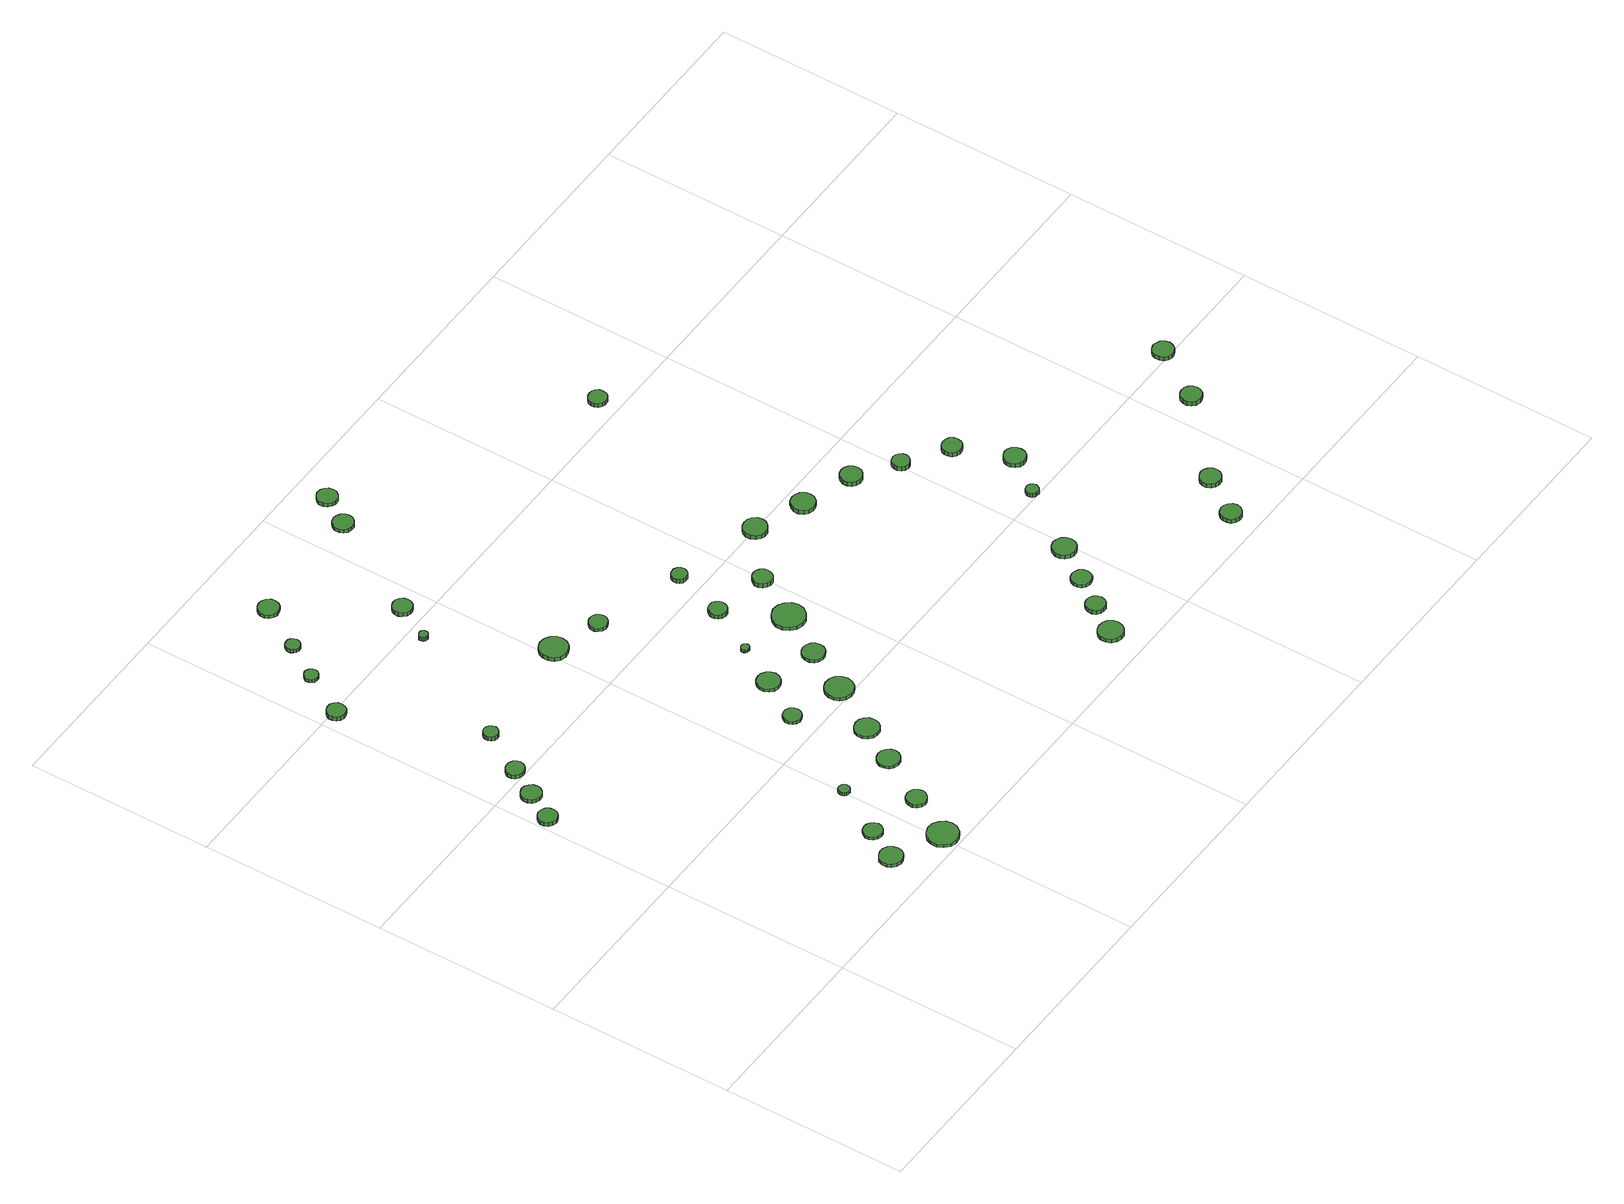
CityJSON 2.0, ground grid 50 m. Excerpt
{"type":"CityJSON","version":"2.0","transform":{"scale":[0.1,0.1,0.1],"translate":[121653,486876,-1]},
"CityObjects":{
"tree1":{"type":"SolitaryVegetationObject","attributes":{"function":"something"},"geometry":[{"type":"MultiSurface","lod":"1","boundaries":[[[0,1,2,3,4,5,6,7,8,9,10,11,12,13,14]],[[15,16,17,18,19,20,21,22,23,24,25,26,27,28,29]],[[0,29,28,1]],[[1,28,27,2]],[[2,27,26,3]],[[3,26,25,4]],[[4,25,24,5]],[[5,24,23,6]],[[6,23,22,7]],[[7,22,21,8]],[[8,21,20,9]],[[9,20,19,10]],[[10,19,18,11]],[[11,18,17,12]],[[12,17,16,13]],[[13,16,15,14]],[[14,15,29,0]]]}]},
"tree2":{"type":"SolitaryVegetationObject","attributes":{"function":"something"},"geometry":[{"type":"MultiSurface","lod":"1","boundaries":[[[30,31,32,33,34,35,36,37,38,39,40,41,42,43,44]],[[45,46,47,48,49,50,51,52,53,54,55,56,57,58,59]],[[30,59,58,31]],[[31,58,57,32]],[[32,57,56,33]],[[33,56,55,34]],[[34,55,54,35]],[[35,54,53,36]],[[36,53,52,37]],[[37,52,51,38]],[[38,51,50,39]],[[39,50,49,40]],[[40,49,48,41]],[[41,48,47,42]],[[42,47,46,43]],[[43,46,45,44]],[[44,45,59,30]]]}]},
"tree3":{"type":"SolitaryVegetationObject","attributes":{"function":"something"},"geometry":[{"type":"MultiSurface","lod":"1","boundaries":[[[60,61,62,63,64,65,66,67,68,69,70,71,72,73,74]],[[75,76,77,78,79,80,81,82,83,84,85,86,87,88,89]],[[60,89,88,61]],[[61,88,87,62]],[[62,87,86,63]],[[63,86,85,64]],[[64,85,84,65]],[[65,84,83,66]],[[66,83,82,67]],[[67,82,81,68]],[[68,81,80,69]],[[69,80,79,70]],[[70,79,78,71]],[[71,78,77,72]],[[72,77,76,73]],[[73,76,75,74]],[[74,75,89,60]]]}]},
"tree4":{"type":"SolitaryVegetationObject","attributes":{"function":"something"},"geometry":[{"type":"MultiSurface","lod":"1","boundaries":[[[90,91,92,93,94,95,96,97,98,99,100,101,102,103,104]],[[105,106,107,108,109,110,111,112,113,114,115,116,117,118,119]],[[90,119,118,91]],[[91,118,117,92]],[[92,117,116,93]],[[93,116,115,94]],[[94,115,114,95]],[[95,114,113,96]],[[96,113,112,97]],[[97,112,111,98]],[[98,111,110,99]],[[99,110,109,100]],[[100,109,108,101]],[[101,108,107,102]],[[102,107,106,103]],[[103,106,105,104]],[[104,105,119,90]]]}]},
"tree5":{"type":"SolitaryVegetationObject","attributes":{"function":"something"},"geometry":[{"type":"MultiSurface","lod":"1","boundaries":[[[120,121,122,123,124,125,126,127,128,129,130,131,132,133,134]],[[135,136,137,138,139,140,141,142,143,144,145,146,147,148,149]],[[120,149,148,121]],[[121,148,147,122]],[[122,147,146,123]],[[123,146,145,124]],[[124,145,144,125]],[[125,144,143,126]],[[126,143,142,127]],[[127,142,141,128]],[[128,141,140,129]],[[129,140,139,130]],[[130,139,138,131]],[[131,138,137,132]],[[132,137,136,133]],[[133,136,135,134]],[[134,135,149,120]]]}]},
"tree6":{"type":"SolitaryVegetationObject","attributes":{"function":"something"},"geometry":[{"type":"MultiSurface","lod":"1","boundaries":[[[150,151,152,153,154,155,156,157,158,159,160,161,162,163,164]],[[165,166,167,168,169,170,171,172,173,174,175,176,177,178,179]],[[150,179,178,151]],[[151,178,177,152]],[[152,177,176,153]],[[153,176,175,154]],[[154,175,174,155]],[[155,174,173,156]],[[156,173,172,157]],[[157,172,171,158]],[[158,171,170,159]],[[159,170,169,160]],[[160,169,168,161]],[[161,168,167,162]],[[162,167,166,163]],[[163,166,165,164]],[[164,165,179,150]]]}]},
"tree7":{"type":"SolitaryVegetationObject","attributes":{"function":"something"},"geometry":[{"type":"MultiSurface","lod":"1","boundaries":[[[180,181,182,183,184,185,186,187,188,189,190,191,192,193,194]],[[195,196,197,198,199,200,201,202,203,204,205,206,207,208,209]],[[180,209,208,181]],[[181,208,207,182]],[[182,207,206,183]],[[183,206,205,184]],[[184,205,204,185]],[[185,204,203,186]],[[186,203,202,187]],[[187,202,201,188]],[[188,201,200,189]],[[189,200,199,190]],[[190,199,198,191]],[[191,198,197,192]],[[192,197,196,193]],[[193,196,195,194]],[[194,195,209,180]]]}]},
"tree8":{"type":"SolitaryVegetationObject","attributes":{"function":"something"},"geometry":[{"type":"MultiSurface","lod":"1","boundaries":[[[210,211,212,213,214,215,216,217,218,219,220,221,222,223,224]],[[225,226,227,228,229,230,231,232,233,234,235,236,237,238,239]],[[210,239,238,211]],[[211,238,237,212]],[[212,237,236,213]],[[213,236,235,214]],[[214,235,234,215]],[[215,234,233,216]],[[216,233,232,217]],[[217,232,231,218]],[[218,231,230,219]],[[219,230,229,220]],[[220,229,228,221]],[[221,228,227,222]],[[222,227,226,223]],[[223,226,225,224]],[[224,225,239,210]]]}]},
"tree9":{"type":"SolitaryVegetationObject","attributes":{"function":"something"},"geometry":[{"type":"MultiSurface","lod":"1","boundaries":[[[240,241,242,243,244,245,246,247,248,249,250,251,252,253,254]],[[255,256,257,258,259,260,261,262,263,264,265,266,267,268,269]],[[240,269,268,241]],[[241,268,267,242]],[[242,267,266,243]],[[243,266,265,244]],[[244,265,264,245]],[[245,264,263,246]],[[246,263,262,247]],[[247,262,261,248]],[[248,261,260,249]],[[249,260,259,250]],[[250,259,258,251]],[[251,258,257,252]],[[252,257,256,253]],[[253,256,255,254]],[[254,255,269,240]]]}]},
"tree10":{"type":"SolitaryVegetationObject","attributes":{"function":"something"},"geometry":[{"type":"MultiSurface","lod":"1","boundaries":[[[270,271,272,273,274,275,276,277,278,279,280,281,282,283,284]],[[285,286,287,288,289,290,291,292,293,294,295,296,297,298,299]],[[270,299,298,271]],[[271,298,297,272]],[[272,297,296,273]],[[273,296,295,274]],[[274,295,294,275]],[[275,294,293,276]],[[276,293,292,277]],[[277,292,291,278]],[[278,291,290,279]],[[279,290,289,280]],[[280,289,288,281]],[[281,288,287,282]],[[282,287,286,283]],[[283,286,285,284]],[[284,285,299,270]]]}]},
"tree11":{"type":"SolitaryVegetationObject","attributes":{"function":"something"},"geometry":[{"type":"MultiSurface","lod":"1","boundaries":[[[300,301,302,303,304,305,306,307,308,309,310,311,312,313,314]],[[315,316,317,318,319,320,321,322,323,324,325,326,327,328,329]],[[300,329,328,301]],[[301,328,327,302]],[[302,327,326,303]],[[303,326,325,304]],[[304,325,324,305]],[[305,324,323,306]],[[306,323,322,307]],[[307,322,321,308]],[[308,321,320,309]],[[309,320,319,310]],[[310,319,318,311]],[[311,318,317,312]],[[312,317,316,313]],[[313,316,315,314]],[[314,315,329,300]]]}]},
"tree12":{"type":"SolitaryVegetationObject","attributes":{"function":"something"},"geometry":[{"type":"MultiSurface","lod":"1","boundaries":[[[330,331,332,333,334,335,336,337,338,339,340,341,342,343,344]],[[345,346,347,348,349,350,351,352,353,354,355,356,357,358,359]],[[330,359,358,331]],[[331,358,357,332]],[[332,357,356,333]],[[333,356,355,334]],[[334,355,354,335]],[[335,354,353,336]],[[336,353,352,337]],[[337,352,351,338]],[[338,351,350,339]],[[339,350,349,340]],[[340,349,348,341]],[[341,348,347,342]],[[342,347,346,343]],[[343,346,345,344]],[[344,345,359,330]]]}]},
"tree13":{"type":"SolitaryVegetationObject","attributes":{"function":"something"},"geometry":[{"type":"MultiSurface","lod":"1","boundaries":[[[360,361,362,363,364,365,366,367,368,369,370,371,372,373,374]],[[375,376,377,378,379,380,381,382,383,384,385,386,387,388,389]],[[360,389,388,361]],[[361,388,387,362]],[[362,387,386,363]],[[363,386,385,364]],[[364,385,384,365]],[[365,384,383,366]],[[366,383,382,367]],[[367,382,381,368]],[[368,381,380,369]],[[369,380,379,370]],[[370,379,378,371]],[[371,378,377,372]],[[372,377,376,373]],[[373,376,375,374]],[[374,375,389,360]]]}]},
"tree14":{"type":"SolitaryVegetationObject","attributes":{"function":"something"},"geometry":[{"type":"MultiSurface","lod":"1","boundaries":[[[390,391,392,393,394,395,396,397,398,399,400,401,402,403,404]],[[405,406,407,408,409,410,411,412,413,414,415,416,417,418,419]],[[390,419,418,391]],[[391,418,417,392]],[[392,417,416,393]],[[393,416,415,394]],[[394,415,414,395]],[[395,414,413,396]],[[396,413,412,397]],[[397,412,411,398]],[[398,411,410,399]],[[399,410,409,400]],[[400,409,408,401]],[[401,408,407,402]],[[402,407,406,403]],[[403,406,405,404]],[[404,405,419,390]]]}]},
"tree15":{"type":"SolitaryVegetationObject","attributes":{"function":"something"},"geometry":[{"type":"MultiSurface","lod":"1","boundaries":[[[420,421,422,423,424,425,426,427,428,429,430,431,432,433,434]],[[435,436,437,438,439,440,441,442,443,444,445,446,447,448,449]],[[420,449,448,421]],[[421,448,447,422]],[[422,447,446,423]],[[423,446,445,424]],[[424,445,444,425]],[[425,444,443,426]],[[426,443,442,427]],[[427,442,441,428]],[[428,441,440,429]],[[429,440,439,430]],[[430,439,438,431]],[[431,438,437,432]],[[432,437,436,433]],[[433,436,435,434]],[[434,435,449,420]]]}]},
"tree16":{"type":"SolitaryVegetationObject","attributes":{"function":"something"},"geometry":[{"type":"MultiSurface","lod":"1","boundaries":[[[450,451,452,453,454,455,456,457,458,459,460,461,462,463,464]],[[465,466,467,468,469,470,471,472,473,474,475,476,477,478,479]],[[450,479,478,451]],[[451,478,477,452]],[[452,477,476,453]],[[453,476,475,454]],[[454,475,474,455]],[[455,474,473,456]],[[456,473,472,457]],[[457,472,471,458]],[[458,471,470,459]],[[459,470,469,460]],[[460,469,468,461]],[[461,468,467,462]],[[462,467,466,463]],[[463,466,465,464]],[[464,465,479,450]]]}]},
"tree17":{"type":"SolitaryVegetationObject","attributes":{"function":"something"},"geometry":[{"type":"MultiSurface","lod":"1","boundaries":[[[480,481,482,483,484,485,486,487,488,489,490,491,492,493,494]],[[495,496,497,498,499,500,501,502,503,504,505,506,507,508,509]],[[480,509,508,481]],[[481,508,507,482]],[[482,507,506,483]],[[483,506,505,484]],[[484,505,504,485]],[[485,504,503,486]],[[486,503,502,487]],[[487,502,501,488]],[[488,501,500,489]],[[489,500,499,490]],[[490,499,498,491]],[[491,498,497,492]],[[492,497,496,493]],[[493,496,495,494]],[[494,495,509,480]]]}]},
"tree18":{"type":"SolitaryVegetationObject","attributes":{"function":"something"},"geometry":[{"type":"MultiSurface","lod":"1","boundaries":[[[510,511,512,513,514,515,516,517,518,519,520,521,522,523,524]],[[525,526,527,528,529,530,531,532,533,534,535,536,537,538,539]],[[510,539,538,511]],[[511,538,537,512]],[[512,537,536,513]],[[513,536,535,514]],[[514,535,534,515]],[[515,534,533,516]],[[516,533,532,517]],[[517,532,531,518]],[[518,531,530,519]],[[519,530,529,520]],[[520,529,528,521]],[[521,528,527,522]],[[522,527,526,523]],[[523,526,525,524]],[[524,525,539,510]]]}]},
"tree19":{"type":"SolitaryVegetationObject","attributes":{"function":"something"},"geometry":[{"type":"MultiSurface","lod":"1","boundaries":[[[540,541,542,543,544,545,546,547,548,549,550,551,552,553,554]],[[555,556,557,558,559,560,561,562,563,564,565,566,567,568,569]],[[540,569,568,541]],[[541,568,567,542]],[[542,567,566,543]],[[543,566,565,544]],[[544,565,564,545]],[[545,564,563,546]],[[546,563,562,547]],[[547,562,561,548]],[[548,561,560,549]],[[549,560,559,550]],[[550,559,558,551]],[[551,558,557,552]],[[552,557,556,553]],[[553,556,555,554]],[[554,555,569,540]]]}]},
"tree20":{"type":"SolitaryVegetationObject","attributes":{"function":"something"},"geometry":[{"type":"MultiSurface","lod":"1","boundaries":[[[570,571,572,573,574,575,576,577,578,579,580,581,582,583,584]],[[585,586,587,588,589,590,591,592,593,594,595,596,597,598,599]],[[570,599,598,571]],[[571,598,597,572]],[[572,597,596,573]],[[573,596,595,574]],[[574,595,594,575]],[[575,594,593,576]],[[576,593,592,577]],[[577,592,591,578]],[[578,591,590,579]],[[579,590,589,580]],[[580,589,588,581]],[[581,588,587,582]],[[582,587,586,583]],[[583,586,585,584]],[[584,585,599,570]]]}]},
"tree21":{"type":"SolitaryVegetationObject","attributes":{"function":"something"},"geometry":[{"type":"MultiSurface","lod":"1","boundaries":[[[600,601,602,603,604,605,606,607,608,609,610,611,612,613,614]],[[615,616,617,618,619,620,621,622,623,624,625,626,627,628,629]],[[600,629,628,601]],[[601,628,627,602]],[[602,627,626,603]],[[603,626,625,604]],[[604,625,624,605]],[[605,624,623,606]],[[606,623,622,607]],[[607,622,621,608]],[[608,621,620,609]],[[609,620,619,610]],[[610,619,618,611]],[[611,618,617,612]],[[612,617,616,613]],[[613,616,615,614]],[[614,615,629,600]]]}]},
"tree22":{"type":"SolitaryVegetationObject","attributes":{"function":"something"},"geometry":[{"type":"MultiSurface","lod":"1","boundaries":[[[630,631,632,633,634,635,636,637,638,639,640,641,642,643,644]],[[645,646,647,648,649,650,651,652,653,654,655,656,657,658,659]],[[630,659,658,631]],[[631,658,657,632]],[[632,657,656,633]],[[633,656,655,634]],[[634,655,654,635]],[[635,654,653,636]],[[636,653,652,637]],[[637,652,651,638]],[[638,651,650,639]],[[639,650,649,640]],[[640,649,648,641]],[[641,648,647,642]],[[642,647,646,643]],[[643,646,645,644]],[[644,645,659,630]]]}]},
"tree23":{"type":"SolitaryVegetationObject","attributes":{"function":"something"},"geometry":[{"type":"MultiSurface","lod":"1","boundaries":[[[660,661,662,663,664,665,666,667,668,669,670,671,672,673,674]],[[675,676,677,678,679,680,681,682,683,684,685,686,687,688,689]],[[660,689,688,661]],[[661,688,687,662]],[[662,687,686,663]],[[663,686,685,664]],[[664,685,684,665]],[[665,684,683,666]],[[666,683,682,667]],[[667,682,681,668]],[[668,681,680,669]],[[669,680,679,670]],[[670,679,678,671]],[[671,678,677,672]],[[672,677,676,673]],[[673,676,675,674]],[[674,675,689,660]]]}]},
"tree24":{"type":"SolitaryVegetationObject","attributes":{"function":"something"},"geometry":[{"type":"MultiSurface","lod":"1","boundaries":[[[690,691,692,693,694,695,696,697,698,699,700,701,702,703,704]],[[705,706,707,708,709,710,711,712,713,714,715,716,717,718,719]],[[690,719,718,691]],[[691,718,717,692]],[[692,717,716,693]],[[693,716,715,694]],[[694,715,714,695]],[[695,714,713,696]],[[696,713,712,697]],[[697,712,711,698]],[[698,711,710,699]],[[699,710,709,700]],[[700,709,708,701]],[[701,708,707,702]],[[702,707,706,703]],[[703,706,705,704]],[[704,705,719,690]]]}]},
"tree25":{"type":"SolitaryVegetationObject","attributes":{"function":"something"},"geometry":[{"type":"MultiSurface","lod":"1","boundaries":[[[720,721,722,723,724,725,726,727,728,729,730,731,732,733,734]],[[735,736,737,738,739,740,741,742,743,744,745,746,747,748,749]],[[720,749,748,721]],[[721,748,747,722]],[[722,747,746,723]],[[723,746,745,724]],[[724,745,744,725]],[[725,744,743,726]],[[726,743,742,727]],[[727,742,741,728]],[[728,741,740,729]],[[729,740,739,730]],[[730,739,738,731]],[[731,738,737,732]],[[732,737,736,733]],[[733,736,735,734]],[[734,735,749,720]]]}]},
"tree26":{"type":"SolitaryVegetationObject","attributes":{"function":"something"},"geometry":[{"type":"MultiSurface","lod":"1","boundaries":[[[750,751,752,753,754,755,756,757,758,759,760,761,762,763,764]],[[765,766,767,768,769,770,771,772,773,774,775,776,777,778,779]],[[750,779,778,751]],[[751,778,777,752]],[[752,777,776,753]],[[753,776,775,754]],[[754,775,774,755]],[[755,774,773,756]],[[756,773,772,757]],[[757,772,771,758]],[[758,771,770,759]],[[759,770,769,760]],[[760,769,768,761]],[[761,768,767,762]],[[762,767,766,763]],[[763,766,765,764]],[[764,765,779,750]]]}]},
"tree27":{"type":"SolitaryVegetationObject","attributes":{"function":"something"},"geometry":[{"type":"MultiSurface","lod":"1","boundaries":[[[780,781,782,783,784,785,786,787,788,789,790,791,792,793,794]],[[795,796,797,798,799,800,801,802,803,804,805,806,807,808,809]],[[780,809,808,781]],[[781,808,807,782]],[[782,807,806,783]],[[783,806,805,784]],[[784,805,804,785]],[[785,804,803,786]],[[786,803,802,787]],[[787,802,801,788]],[[788,801,800,789]],[[789,800,799,790]],[[790,799,798,791]],[[791,798,797,792]],[[792,797,796,793]],[[793,796,795,794]],[[794,795,809,780]]]}]},
"tree28":{"type":"SolitaryVegetationObject","attributes":{"function":"something"},"geometry":[{"type":"MultiSurface","lod":"1","boundaries":[[[810,811,812,813,814,815,816,817,818,819,820,821,822,823,824]],[[825,826,827,828,829,830,831,832,833,834,835,836,837,838,839]],[[810,839,838,811]],[[811,838,837,812]],[[812,837,836,813]],[[813,836,835,814]],[[814,835,834,815]],[[815,834,833,816]],[[816,833,832,817]],[[817,832,831,818]],[[818,831,830,819]],[[819,830,829,820]],[[820,829,828,821]],[[821,828,827,822]],[[822,827,826,823]],[[823,826,825,824]],[[824,825,839,810]]]}]},
"tree29":{"type":"SolitaryVegetationObject","attributes":{"function":"something"},"geometry":[{"type":"MultiSurface","lod":"1","boundaries":[[[840,841,842,843,844,845,846,847,848,849,850,851,852,853,854]],[[855,856,857,858,859,860,861,862,863,864,865,866,867,868,869]],[[840,869,868,841]],[[841,868,867,842]],[[842,867,866,843]],[[843,866,865,844]],[[844,865,864,845]],[[845,864,863,846]],[[846,863,862,847]],[[847,862,861,848]],[[848,861,860,849]],[[849,860,859,850]],[[850,859,858,851]],[[851,858,857,852]],[[852,857,856,853]],[[853,856,855,854]],[[854,855,869,840]]]}]},
"tree30":{"type":"SolitaryVegetationObject","attributes":{"function":"something"},"geometry":[{"type":"MultiSurface","lod":"1","boundaries":[[[870,871,872,873,874,875,876,877,878,879,880,881,882,883,884]],[[885,886,887,888,889,890,891,892,893,894,895,896,897,898,899]],[[870,899,898,871]],[[871,898,897,872]],[[872,897,896,873]],[[873,896,895,874]],[[874,895,894,875]],[[875,894,893,876]],[[876,893,892,877]],[[877,892,891,878]],[[878,891,890,879]],[[879,890,889,880]],[[880,889,888,881]],[[881,888,887,882]],[[882,887,886,883]],[[883,886,885,884]],[[884,885,899,870]]]}]},
"tree31":{"type":"SolitaryVegetationObject","attributes":{"function":"something"},"geometry":[{"type":"MultiSurface","lod":"1","boundaries":[[[900,901,902,903,904,905,906,907,908,909,910,911,912,913,914]],[[915,916,917,918,919,920,921,922,923,924,925,926,927,928,929]],[[900,929,928,901]],[[901,928,927,902]],[[902,927,926,903]],[[903,926,925,904]],[[904,925,924,905]],[[905,924,923,906]],[[906,923,922,907]],[[907,922,921,908]],[[908,921,920,909]],[[909,920,919,910]],[[910,919,918,911]],[[911,918,917,912]],[[912,917,916,913]],[[913,916,915,914]],[[914,915,929,900]]]}]},
"tree32":{"type":"SolitaryVegetationObject","attributes":{"function":"something"},"geometry":[{"type":"MultiSurface","lod":"1","boundaries":[[[930,931,932,933,934,935,936,937,938,939,940,941,942,943,944]],[[945,946,947,948,949,950,951,952,953,954,955,956,957,958,959]],[[930,959,958,931]],[[931,958,957,932]],[[932,957,956,933]],[[933,956,955,934]],[[934,955,954,935]],[[935,954,953,936]],[[936,953,952,937]],[[937,952,951,938]],[[938,951,950,939]],[[939,950,949,940]],[[940,949,948,941]],[[941,948,947,942]],[[942,947,946,943]],[[943,946,945,944]],[[944,945,959,930]]]}]},
"tree33":{"type":"SolitaryVegetationObject","attributes":{"function":"something"},"geometry":[{"type":"MultiSurface","lod":"1","boundaries":[[[960,961,962,963,964,965,966,967,968,969,970,971,972,973,974]],[[975,976,977,978,979,980,981,982,983,984,985,986,987,988,989]],[[960,989,988,961]],[[961,988,987,962]],[[962,987,986,963]],[[963,986,985,964]],[[964,985,984,965]],[[965,984,983,966]],[[966,983,982,967]],[[967,982,981,968]],[[968,981,980,969]],[[969,980,979,970]],[[970,979,978,971]],[[971,978,977,972]],[[972,977,976,973]],[[973,976,975,974]],[[974,975,989,960]]]}]},
"tree34":{"type":"SolitaryVegetationObject","attributes":{"function":"something"},"geometry":[{"type":"MultiSurface","lod":"1","boundaries":[[[990,991,992,993,994,995,996,997,998,999,1000,1001,1002,1003,1004]],[[1005,1006,1007,1008,1009,1010,1011,1012,1013,1014,1015,1016,1017,1018,1019]],[[990,1019,1018,991]],[[991,1018,1017,992]],[[992,1017,1016,993]],[[993,1016,1015,994]],[[994,1015,1014,995]],[[995,1014,1013,996]],[[996,1013,1012,997]],[[997,1012,1011,998]],[[998,1011,1010,999]],[[999,1010,1009,1000]],[[1000,1009,1008,1001]],[[1001,1008,1007,1002]],[[1002,1007,1006,1003]],[[1003,1006,1005,1004]],[[1004,1005,1019,990]]]}]},
"tree35":{"type":"SolitaryVegetationObject","attributes":{"function":"something"},"geometry":[{"type":"MultiSurface","lod":"1","boundaries":[[[1020,1021,1022,1023,1024,1025,1026,1027,1028,1029,1030,1031,1032,1033,1034]],[[1035,1036,1037,1038,1039,1040,1041,1042,1043,1044,1045,1046,1047,1048,1049]],[[1020,1049,1048,1021]],[[1021,1048,1047,1022]],[[1022,1047,1046,1023]],[[1023,1046,1045,1024]],[[1024,1045,1044,1025]],[[1025,1044,1043,1026]],[[1026,1043,1042,1027]],[[1027,1042,1041,1028]],[[1028,1041,1040,1029]],[[1029,1040,1039,1030]],[[1030,1039,1038,1031]],[[1031,1038,1037,1032]],[[1032,1037,1036,1033]],[[1033,1036,1035,1034]],[[1034,1035,1049,1020]]]}]},
"tree36":{"type":"SolitaryVegetationObject","attributes":{"function":"something"},"geometry":[{"type":"MultiSurface","lod":"1","boundaries":[[[1050,1051,1052,1053,1054,1055,1056,1057,1058,1059,1060,1061,1062,1063,1064]],[[1065,1066,1067,1068,1069,1070,1071,1072,1073,1074,1075,1076,1077,1078,1079]],[[1050,1079,1078,1051]],[[1051,1078,1077,1052]],[[1052,1077,1076,1053]],[[1053,1076,1075,1054]],[[1054,1075,1074,1055]],[[1055,1074,1073,1056]],[[1056,1073,1072,1057]],[[1057,1072,1071,1058]],[[1058,1071,1070,1059]],[[1059,1070,1069,1060]],[[1060,1069,1068,1061]],[[1061,1068,1067,1062]],[[1062,1067,1066,1063]],[[1063,1066,1065,1064]],[[1064,1065,1079,1050]]]}]},
"tree37":{"type":"SolitaryVegetationObject","attributes":{"function":"something"},"geometry":[{"type":"MultiSurface","lod":"1","boundaries":[[[1080,1081,1082,1083,1084,1085,1086,1087,1088,1089,1090,1091,1092,1093,1094]],[[1095,1096,1097,1098,1099,1100,1101,1102,1103,1104,1105,1106,1107,1108,1109]],[[1080,1109,1108,1081]],[[1081,1108,1107,1082]],[[1082,1107,1106,1083]],[[1083,1106,1105,1084]],[[1084,1105,1104,1085]],[[1085,1104,1103,1086]],[[1086,1103,1102,1087]],[[1087,1102,1101,1088]],[[1088,1101,1100,1089]],[[1089,1100,1099,1090]],[[1090,1099,1098,1091]],[[1091,1098,1097,1092]],[[1092,1097,1096,1093]],[[1093,1096,1095,1094]],[[1094,1095,1109,1080]]]}]},
"tree38":{"type":"SolitaryVegetationObject","attributes":{"function":"something"},"geometry":[{"type":"MultiSurface","lod":"1","boundaries":[[[1110,1111,1112,1113,1114,1115,1116,1117,1118,1119,1120,1121,1122,1123,1124]],[[1125,1126,1127,1128,1129,1130,1131,1132,1133,1134,1135,1136,1137,1138,1139]],[[1110,1139,1138,1111]],[[1111,1138,1137,1112]],[[1112,1137,1136,1113]],[[1113,1136,1135,1114]],[[1114,1135,1134,1115]],[[1115,1134,1133,1116]],[[1116,1133,1132,1117]],[[1117,1132,1131,1118]],[[1118,1131,1130,1119]],[[1119,1130,1129,1120]],[[1120,1129,1128,1121]],[[1121,1128,1127,1122]],[[1122,1127,1126,1123]],[[1123,1126,1125,1124]],[[1124,1125,1139,1110]]]}]},
"tree39":{"type":"SolitaryVegetationObject","attributes":{"function":"something"},"geometry":[{"type":"MultiSurface","lod":"1","boundaries":[[[1140,1141,1142,1143,1144,1145,1146,1147,1148,1149,1150,1151,1152,1153,1154]],[[1155,1156,1157,1158,1159,1160,1161,1162,1163,1164,1165,1166,1167,1168,1169]],[[1140,1169,1168,1141]],[[1141,1168,1167,1142]],[[1142,1167,1166,1143]],[[1143,1166,1165,1144]],[[1144,1165,1164,1145]],[[1145,1164,1163,1146]],[[1146,1163,1162,1147]],[[1147,1162,1161,1148]],[[1148,1161,1160,1149]],[[1149,1160,1159,1150]],[[1150,1159,1158,1151]],[[1151,1158,1157,1152]],[[1152,1157,1156,1153]],[[1153,1156,1155,1154]],[[1154,1155,1169,1140]]]}]},
"tree40":{"type":"SolitaryVegetationObject","attributes":{"function":"something"},"geometry":[{"type":"MultiSurface","lod":"1","boundaries":[[[1170,1171,1172,1173,1174,1175,1176,1177,1178,1179,1180,1181,1182,1183,1184]],[[1185,1186,1187,1188,1189,1190,1191,1192,1193,1194,1195,1196,1197,1198,1199]],[[1170,1199,1198,1171]],[[1171,1198,1197,1172]],[[1172,1197,1196,1173]],[[1173,1196,1195,1174]],[[1174,1195,1194,1175]],[[1175,1194,1193,1176]],[[1176,1193,1192,1177]],[[1177,1192,1191,1178]],[[1178,1191,1190,1179]],[[1179,1190,1189,1180]],[[1180,1189,1188,1181]],[[1181,1188,1187,1182]],[[1182,1187,1186,1183]],[[1183,1186,1185,1184]],[[1184,1185,1199,1170]]]}]},
"tree41":{"type":"SolitaryVegetationObject","attributes":{"function":"something"},"geometry":[{"type":"MultiSurface","lod":"1","boundaries":[[[1200,1201,1202,1203,1204,1205,1206,1207,1208,1209,1210,1211,1212,1213,1214]],[[1215,1216,1217,1218,1219,1220,1221,1222,1223,1224,1225,1226,1227,1228,1229]],[[1200,1229,1228,1201]],[[1201,1228,1227,1202]],[[1202,1227,1226,1203]],[[1203,1226,1225,1204]],[[1204,1225,1224,1205]],[[1205,1224,1223,1206]],[[1206,1223,1222,1207]],[[1207,1222,1221,1208]],[[1208,1221,1220,1209]],[[1209,1220,1219,1210]],[[1210,1219,1218,1211]],[[1211,1218,1217,1212]],[[1212,1217,1216,1213]],[[1213,1216,1215,1214]],[[1214,1215,1229,1200]]]}]},
"tree42":{"type":"SolitaryVegetationObject","attributes":{"function":"something"},"geometry":[{"type":"MultiSurface","lod":"1","boundaries":[[[1230,1231,1232,1233,1234,1235,1236,1237,1238,1239,1240,1241,1242,1243,1244]],[[1245,1246,1247,1248,1249,1250,1251,1252,1253,1254,1255,1256,1257,1258,1259]],[[1230,1259,1258,1231]],[[1231,1258,1257,1232]],[[1232,1257,1256,1233]],[[1233,1256,1255,1234]],[[1234,1255,1254,1235]],[[1235,1254,1253,1236]],[[1236,1253,1252,1237]],[[1237,1252,1251,1238]],[[1238,1251,1250,1239]],[[1239,1250,1249,1240]],[[1240,1249,1248,1241]],[[1241,1248,1247,1242]],[[1242,1247,1246,1243]],[[1243,1246,1245,1244]],[[1244,1245,1259,1230]]]}]},
"tree43":{"type":"SolitaryVegetationObject","attributes":{"function":"something"},"geometry":[{"type":"MultiSurface","lod":"1","boundaries":[[[1260,1261,1262,1263,1264,1265,1266,1267,1268,1269,1270,1271,1272,1273,1274]],[[1275,1276,1277,1278,1279,1280,1281,1282,1283,1284,1285,1286,1287,1288,1289]],[[1260,1289,1288,1261]],[[1261,1288,1287,1262]],[[1262,1287,1286,1263]],[[1263,1286,1285,1264]],[[1264,1285,1284,1265]],[[1265,1284,1283,1266]],[[1266,1283,1282,1267]],[[1267,1282,1281,1268]],[[1268,1281,1280,1269]],[[1269,1280,1279,1270]],[[1270,1279,1278,1271]],[[1271,1278,1277,1272]],[[1272,1277,1276,1273]],[[1273,1276,1275,1274]],[[1274,1275,1289,1260]]]}]},
"tree44":{"type":"SolitaryVegetationObject","attributes":{"function":"something"},"geometry":[{"type":"MultiSurface","lod":"1","boundaries":[[[1290,1291,1292,1293,1294,1295,1296,1297,1298,1299,1300,1301,1302,1303,1304]],[[1305,1306,1307,1308,1309,1310,1311,1312,1313,1314,1315,1316,1317,1318,1319]],[[1290,1319,1318,1291]],[[1291,1318,1317,1292]],[[1292,1317,1316,1293]],[[1293,1316,1315,1294]],[[1294,1315,1314,1295]],[[1295,1314,1313,1296]],[[1296,1313,1312,1297]],[[1297,1312,1311,1298]],[[1298,1311,1310,1299]],[[1299,1310,1309,1300]],[[1300,1309,1308,1301]],[[1301,1308,1307,1302]],[[1302,1307,1306,1303]],[[1303,1306,1305,1304]],[[1304,1305,1319,1290]]]}]},
"tree45":{"type":"SolitaryVegetationObject","attributes":{"function":"something"},"geometry":[{"type":"MultiSurface","lod":"1","boundaries":[[[1320,1321,1322,1323,1324,1325,1326,1327,1328,1329,1330,1331,1332,1333,1334]],[[1335,1336,1337,1338,1339,1340,1341,1342,1343,1344,1345,1346,1347,1348,1349]],[[1320,1349,1348,1321]],[[1321,1348,1347,1322]],[[1322,1347,1346,1323]],[[1323,1346,1345,1324]],[[1324,1345,1344,1325]],[[1325,1344,1343,1326]],[[1326,1343,1342,1327]],[[1327,1342,1341,1328]],[[1328,1341,1340,1329]],[[1329,1340,1339,1330]],[[1330,1339,1338,1331]],[[1331,1338,1337,1332]],[[1332,1337,1336,1333]],[[1333,1336,1335,1334]],[[1334,1335,1349,1320]]]}]},
"tree46":{"type":"SolitaryVegetationObject","attributes":{"function":"something"},"geometry":[{"type":"MultiSurface","lod":"1","boundaries":[[[1350,1351,1352,1353,1354,1355,1356,1357,1358,1359,1360,1361,1362,1363,1364]],[[1365,1366,1367,1368,1369,1370,1371,1372,1373,1374,1375,1376,1377,1378,1379]],[[1350,1379,1378,1351]],[[1351,1378,1377,1352]],[[1352,1377,1376,1353]],[[1353,1376,1375,1354]],[[1354,1375,1374,1355]],[[1355,1374,1373,1356]],[[1356,1373,1372,1357]],[[1357,1372,1371,1358]],[[1358,1371,1370,1359]],[[1359,1370,1369,1360]],[[1360,1369,1368,1361]],[[1361,1368,1367,1362]],[[1362,1367,1366,1363]],[[1363,1366,1365,1364]],[[1364,1365,1379,1350]]]}]}
},
"vertices":[
[59,870,17],[57,880,17],[51,889,17],[41,894,17],[31,896,17],[21,892,17],[13,885,17],[8,875,17],[8,865,17],[13,855,17],[21,848,17],[31,844,17],[41,846,17],[51,851,17],[57,860,17],[57,860,6],[51,851,6],[41,846,6],[31,844,6],[21,848,6],[13,855,6],[8,865,6],[8,875,6],[13,885,6],[21,892,6],[31,896,6],[41,894,6],[51,889,6],[57,880,6],[59,870,6],
[104,946,17],[102,957,17],[95,966,17],[86,972,17],[75,973,17],[64,969,17],[56,962,17],[52,952,17],[52,941,17],[56,931,17],[64,924,17],[75,920,17],[86,921,17],[95,927,17],[102,936,17],[102,936,6],[95,927,6],[86,921,6],[75,920,6],[64,924,6],[56,931,6],[52,941,6],[52,952,6],[56,962,6],[64,969,6],[75,973,6],[86,972,6],[95,966,6],[102,957,6],[104,946,6],
[408,109,16],[405,121,16],[398,132,16],[386,138,16],[374,139,16],[362,135,16],[352,127,16],[347,115,16],[347,102,16],[352,91,16],[362,82,16],[374,78,16],[386,80,16],[398,86,16],[405,96,16],[405,96,6],[398,86,6],[386,80,6],[374,78,6],[362,82,6],[352,91,6],[347,102,6],[347,115,6],[352,127,6],[362,135,6],[374,139,6],[386,138,6],[398,132,6],[405,121,6],[408,109,6],
[149,1024,18],[147,1034,18],[141,1042,18],[132,1047,18],[122,1048,18],[112,1045,18],[104,1038,18],[100,1029,18],[100,1019,18],[104,1010,18],[112,1003,18],[122,1000,18],[132,1001,18],[141,1006,18],[147,1014,18],[147,1014,6],[141,1006,6],[132,1001,6],[122,1000,6],[112,1003,6],[104,1010,6],[100,1019,6],[100,1029,6],[104,1038,6],[112,1045,6],[122,1048,6],[132,1047,6],[141,1042,6],[147,1034,6],[149,1024,6],
[451,193,16],[448,203,16],[442,212,16],[433,217,16],[423,218,16],[413,215,16],[405,208,16],[400,198,16],[400,188,16],[405,178,16],[413,171,16],[423,168,16],[433,169,16],[442,174,16],[448,183,16],[448,183,7],[442,174,7],[433,169,7],[423,168,7],[413,171,7],[405,178,7],[400,188,7],[400,198,7],[405,208,7],[413,215,7],[423,218,7],[433,217,7],[442,212,7],[448,203,7],[451,193,7],
[76,1491,19],[74,1501,19],[68,1509,19],[59,1514,19],[49,1515,19],[39,1512,19],[31,1505,19],[27,1496,19],[27,1486,19],[31,1476,19],[39,1469,19],[49,1466,19],[59,1467,19],[68,1472,19],[74,1481,19],[74,1481,6],[68,1472,6],[59,1467,6],[49,1466,6],[39,1469,6],[31,1476,6],[27,1486,6],[27,1496,6],[31,1505,6],[39,1512,6],[49,1515,6],[59,1514,6],[68,1509,6],[74,1501,6],[76,1491,6],
[551,48,15],[548,65,15],[537,78,15],[523,87,15],[506,89,15],[490,83,15],[477,72,15],[470,56,15],[470,39,15],[477,24,15],[490,12,15],[506,7,15],[523,9,15],[537,17,15],[548,31,15],[548,31,6],[537,17,6],[523,9,6],[506,7,6],[490,12,6],[477,24,6],[470,39,6],[470,56,6],[477,72,6],[490,83,6],[506,89,6],[523,87,6],[537,78,6],[548,65,6],[551,48,6],
[211,1138,24],[209,1146,24],[204,1153,24],[197,1157,24],[189,1158,24],[181,1155,24],[175,1150,24],[172,1142,24],[172,1134,24],[175,1127,24],[181,1121,24],[189,1119,24],[197,1120,24],[204,1124,24],[209,1130,24],[209,1130,11],[204,1124,11],[197,1120,11],[189,1119,11],[181,1121,11],[175,1127,11],[172,1134,11],[172,1142,11],[175,1150,11],[181,1155,11],[189,1158,11],[197,1157,11],[204,1153,11],[209,1146,11],[211,1138,11],
[518,328,17],[517,334,17],[513,339,17],[508,342,17],[502,343,17],[496,341,17],[491,337,17],[489,331,17],[489,325,17],[491,320,17],[496,315,17],[502,314,17],[508,314,17],[513,317,17],[517,322,17],[517,322,7],[513,317,7],[508,314,7],[502,314,7],[496,315,7],[491,320,7],[489,325,7],[489,331,7],[491,337,7],[496,341,7],[502,343,7],[508,342,7],[513,339,7],[517,334,7],[518,328,7],
[140,1609,16],[138,1617,16],[134,1623,16],[127,1627,16],[120,1628,16],[112,1625,16],[107,1620,16],[103,1613,16],[103,1605,16],[107,1598,16],[112,1593,16],[120,1591,16],[127,1592,16],[134,1596,16],[138,1602,16],[138,1602,6],[134,1596,6],[127,1592,6],[120,1591,6],[112,1593,6],[107,1598,6],[103,1605,6],[103,1613,6],[107,1620,6],[112,1625,6],[120,1628,6],[127,1627,6],[134,1623,6],[138,1617,6],[140,1609,6],
[603,168,16],[601,178,16],[594,188,16],[585,193,16],[573,194,16],[563,191,16],[554,183,16],[550,173,16],[550,162,16],[554,152,16],[563,144,16],[573,141,16],[585,142,16],[594,148,16],[601,157,16],[601,157,6],[594,148,6],[585,142,6],[573,141,6],[563,144,6],[554,152,6],[550,162,6],[550,173,6],[554,183,6],[563,191,6],[573,194,6],[585,193,6],[594,188,6],[601,178,6],[603,168,6],
[201,1702,17],[199,1710,17],[195,1717,17],[188,1721,17],[180,1721,17],[172,1719,17],[167,1714,17],[163,1706,17],[163,1698,17],[167,1691,17],[172,1686,17],[180,1683,17],[188,1684,17],[195,1688,17],[199,1695,17],[199,1695,6],[195,1688,6],[188,1684,6],[180,1683,6],[172,1686,6],[167,1691,6],[163,1698,6],[163,1706,6],[167,1714,6],[172,1719,6],[180,1721,6],[188,1721,6],[195,1717,6],[199,1710,6],[201,1702,6],
[682,298,15],[679,310,15],[672,320,15],[661,326,15],[649,328,15],[637,324,15],[628,316,15],[623,304,15],[623,292,15],[628,281,15],[637,273,15],[649,269,15],[661,270,15],[672,276,15],[679,286,15],[679,286,7],[672,276,7],[661,270,7],[649,269,7],[637,273,7],[628,281,7],[623,292,7],[623,304,7],[628,316,7],[637,324,7],[649,328,7],[661,326,7],[672,320,7],[679,310,7],[682,298,7],
[282,1821,17],[280,1832,17],[273,1841,17],[263,1847,17],[251,1848,17],[241,1845,17],[232,1837,17],[227,1827,17],[227,1815,17],[232,1805,17],[241,1797,17],[251,1793,17],[263,1795,17],[273,1800,17],[280,1810,17],[280,1810,6],[273,1800,6],[263,1795,6],[251,1793,6],[241,1797,6],[232,1805,6],[227,1815,6],[227,1827,6],[232,1837,6],[241,1845,6],[251,1848,6],[263,1847,6],[273,1841,6],[280,1832,6],[282,1821,6],
[669,571,16],[667,581,16],[661,589,16],[652,594,16],[643,595,16],[633,592,16],[626,585,16],[622,576,16],[622,566,16],[626,557,16],[633,550,16],[643,547,16],[652,548,16],[661,553,16],[667,561,16],[667,561,7],[661,553,7],[652,548,7],[643,547,7],[633,550,7],[626,557,7],[622,566,7],[622,576,7],[626,585,7],[633,592,7],[643,595,7],[652,594,7],[661,589,7],[667,581,7],[669,571,7],
[392,1457,22],[391,1462,22],[388,1466,22],[384,1469,22],[379,1469,22],[374,1468,22],[370,1464,22],[368,1460,22],[368,1455,22],[370,1450,22],[374,1447,22],[379,1446,22],[384,1446,22],[388,1449,22],[391,1453,22],[391,1453,9],[388,1449,9],[384,1446,9],[379,1446,9],[374,1447,9],[370,1450,9],[368,1455,9],[368,1460,9],[370,1464,9],[374,1468,9],[379,1469,9],[384,1469,9],[388,1466,9],[391,1462,9],[392,1457,9],
[742,399,15],[740,412,15],[732,423,15],[720,430,15],[707,431,15],[694,427,15],[684,418,15],[678,406,15],[678,392,15],[684,380,15],[694,371,15],[707,367,15],[720,368,15],[732,375,15],[740,386,15],[740,386,7],[732,375,7],[720,368,7],[707,367,7],[694,371,7],[684,380,7],[678,392,7],[678,406,7],[684,418,7],[694,427,7],[707,431,7],[720,430,7],[732,423,7],[740,412,7],[742,399,7],
[556,1175,18],[553,1190,18],[544,1202,18],[530,1210,18],[515,1212,18],[500,1207,18],[489,1197,18],[483,1183,18],[483,1167,18],[489,1153,18],[500,1143,18],[515,1138,18],[530,1140,18],[544,1147,18],[553,1160,18],[553,1160,6],[544,1147,6],[530,1140,6],[515,1138,6],[500,1143,6],[489,1153,6],[483,1167,6],[483,1183,6],[489,1197,6],[500,1207,6],[515,1212,6],[530,1210,6],[544,1202,6],[553,1190,6],[556,1175,6],
[462,1556,17],[460,1567,17],[454,1575,17],[444,1581,17],[434,1582,17],[424,1578,17],[416,1571,17],[411,1561,17],[411,1551,17],[416,1541,17],[424,1534,17],[434,1530,17],[444,1531,17],[454,1537,17],[460,1546,17],[460,1546,5],[454,1537,5],[444,1531,5],[434,1530,5],[424,1534,5],[416,1541,5],[411,1551,5],[411,1561,5],[416,1571,5],[424,1578,5],[434,1582,5],[444,1581,5],[454,1575,5],[460,1567,5],[462,1556,5],
[741,683,16],[738,695,16],[731,705,16],[720,712,16],[707,713,16],[695,709,16],[686,701,16],[681,689,16],[681,677,16],[686,665,16],[695,657,16],[707,653,16],[720,654,16],[731,660,16],[738,671,16],[738,671,7],[731,660,7],[720,654,7],[707,653,7],[695,657,7],[686,665,7],[681,677,7],[681,689,7],[686,701,7],[695,709,7],[707,713,7],[720,712,7],[731,705,7],[738,695,7],[741,683,7],
[822,529,17],[819,544,17],[810,557,17],[797,564,17],[781,566,17],[766,561,17],[755,551,17],[749,537,17],[749,521,17],[755,507,17],[766,497,17],[781,492,17],[797,493,17],[810,501,17],[819,514,17],[819,514,7],[810,501,7],[797,493,7],[781,492,7],[766,497,7],[755,507,7],[749,521,7],[749,537,7],[755,551,7],[766,561,7],[781,566,7],[797,564,7],[810,557,7],[819,544,7],[822,529,7],
[677,1135,16],[675,1145,16],[669,1153,16],[660,1158,16],[650,1159,16],[640,1156,16],[632,1149,16],[628,1140,16],[628,1130,16],[632,1121,16],[640,1114,16],[650,1111,16],[660,1112,16],[669,1117,16],[675,1125,16],[675,1125,6],[669,1117,6],[660,1112,6],[650,1111,6],[640,1114,6],[632,1121,6],[628,1130,6],[628,1140,6],[632,1149,6],[640,1156,6],[650,1159,6],[660,1158,6],[669,1153,6],[675,1145,6],[677,1135,6],
[787,794,15],[786,798,15],[783,802,15],[779,804,15],[775,805,15],[770,803,15],[767,800,15],[765,796,15],[765,791,15],[767,787,15],[770,784,15],[775,783,15],[779,783,15],[783,785,15],[786,789,15],[786,789,6],[783,785,6],[779,783,6],[775,783,6],[770,784,6],[767,787,6],[765,791,6],[765,796,6],[767,800,6],[770,803,6],[775,805,6],[779,804,6],[783,802,6],[786,798,6],[787,794,6],
[883,649,15],[881,661,15],[874,670,15],[863,676,15],[851,678,15],[839,674,15],[830,666,15],[825,655,15],[825,642,15],[830,631,15],[839,623,15],[851,619,15],[863,621,15],[874,627,15],[881,637,15],[881,637,6],[874,627,6],[863,621,6],[851,619,6],[839,623,6],[830,631,6],[825,642,6],[825,655,6],[830,666,6],[839,674,6],[851,678,6],[863,676,6],[874,670,6],[881,661,6],[883,649,6],
[870,919,19],[868,929,19],[862,937,19],[854,942,19],[844,943,19],[834,940,19],[827,933,19],[823,924,19],[823,914,19],[827,905,19],[834,898,19],[844,895,19],[854,896,19],[862,901,19],[868,909,19],[868,909,6],[862,901,6],[854,896,6],[844,895,6],[834,898,6],[827,905,6],[823,914,6],[823,924,6],[827,933,6],[834,940,6],[844,943,6],[854,942,6],[862,937,6],[868,929,6],[870,919,6],
[624,1833,16],[622,1844,16],[615,1853,16],[605,1859,16],[594,1860,16],[583,1857,16],[575,1849,16],[570,1839,16],[570,1827,16],[575,1817,16],[583,1809,16],[594,1806,16],[605,1807,16],[615,1813,16],[622,1822,16],[622,1822,5],[615,1813,5],[605,1807,5],[594,1806,5],[583,1809,5],[575,1817,5],[570,1827,5],[570,1839,5],[575,1849,5],[583,1857,5],[594,1860,5],[605,1859,5],[615,1853,5],[622,1844,5],[624,1833,5],
[967,766,16],[963,784,16],[952,798,16],[937,807,16],[919,809,16],[902,803,16],[889,791,16],[881,775,16],[881,757,16],[889,741,16],[902,729,16],[919,723,16],[937,725,16],[952,734,16],[963,749,16],[963,749,6],[952,734,6],[937,725,6],[919,723,6],[902,729,6],[889,741,6],[881,757,6],[881,775,6],[889,791,6],[902,803,6],[919,809,6],[937,807,6],[952,798,6],[963,784,6],[967,766,6],
[912,1060,22],[910,1068,22],[905,1075,22],[898,1080,22],[889,1080,22],[881,1078,22],[875,1072,22],[871,1064,22],[871,1056,22],[875,1048,22],[881,1042,22],[889,1040,22],[898,1040,22],[905,1045,22],[910,1052,22],[910,1052,9],[905,1045,9],[898,1040,9],[889,1040,9],[881,1042,9],[875,1048,9],[871,1056,9],[871,1064,9],[875,1072,9],[881,1078,9],[889,1080,9],[898,1080,9],[905,1075,9],[910,1068,9],[912,1060,9],
[676,1914,16],[674,1925,16],[667,1934,16],[658,1939,16],[646,1941,16],[636,1937,16],[628,1930,16],[623,1920,16],[623,1908,16],[628,1898,16],[636,1891,16],[646,1887,16],[658,1888,16],[667,1894,16],[674,1903,16],[674,1903,5],[667,1894,5],[658,1888,5],[646,1887,5],[636,1891,5],[628,1898,5],[623,1908,5],[623,1920,5],[628,1930,5],[636,1937,5],[646,1941,5],[658,1939,5],[667,1934,5],[674,1925,5],[676,1914,5],
[1020,889,20],[1018,900,20],[1012,908,20],[1003,914,20],[992,915,20],[982,912,20],[974,904,20],[969,894,20],[969,884,20],[974,874,20],[982,867,20],[992,863,20],[1003,864,20],[1012,870,20],[1018,879,20],[1018,879,7],[1012,870,7],[1003,864,7],[992,863,7],[982,867,7],[974,874,7],[969,884,7],[969,894,7],[974,904,7],[982,912,7],[992,915,7],[1003,914,7],[1012,908,7],[1018,900,7],[1020,889,7],
[1341,94,17],[1338,107,17],[1330,118,17],[1318,125,17],[1304,126,17],[1291,122,17],[1281,113,17],[1276,101,17],[1276,87,17],[1281,74,17],[1291,65,17],[1304,61,17],[1318,62,17],[1330,69,17],[1338,80,17],[1338,80,6],[1330,69,6],[1318,62,6],[1304,61,6],[1291,65,6],[1281,74,6],[1276,87,6],[1276,101,6],[1281,113,6],[1291,122,6],[1304,126,6],[1318,125,6],[1330,118,6],[1338,107,6],[1341,94,6],
[1388,173,18],[1386,184,18],[1380,192,18],[1371,198,18],[1360,199,18],[1350,196,18],[1342,188,18],[1338,179,18],[1338,168,18],[1342,158,18],[1350,151,18],[1360,148,18],[1371,149,18],[1380,154,18],[1386,163,18],[1386,163,6],[1380,154,6],[1371,149,6],[1360,148,6],[1350,151,6],[1342,158,6],[1338,168,6],[1338,179,6],[1342,188,6],[1350,196,6],[1360,199,6],[1371,198,6],[1380,192,6],[1386,184,6],[1388,173,6],
[1159,998,19],[1156,1011,19],[1148,1022,19],[1137,1028,19],[1124,1029,19],[1112,1025,19],[1102,1017,19],[1097,1005,19],[1097,992,19],[1102,980,19],[1112,971,19],[1124,967,19],[1137,969,19],[1148,975,19],[1156,986,19],[1156,986,6],[1148,975,6],[1137,969,6],[1124,967,6],[1112,971,6],[1102,980,6],[1097,992,6],[1097,1005,6],[1102,1017,6],[1112,1025,6],[1124,1029,6],[1137,1028,6],[1148,1022,6],[1156,1011,6],[1159,998,6],
[1446,252,16],[1443,263,16],[1437,272,16],[1427,277,16],[1417,278,16],[1406,275,16],[1398,267,16],[1394,257,16],[1394,247,16],[1398,237,16],[1406,229,16],[1417,226,16],[1427,227,16],[1437,232,16],[1443,241,16],[1443,241,6],[1437,232,6],[1427,227,6],[1417,226,6],[1406,229,6],[1398,237,6],[1394,247,6],[1394,257,6],[1398,267,6],[1406,275,6],[1417,278,6],[1427,277,6],[1437,272,6],[1443,263,6],[1446,252,6],
[1295,951,17],[1293,963,17],[1285,974,17],[1274,980,17],[1261,982,17],[1248,978,17],[1239,969,17],[1233,957,17],[1233,944,17],[1239,932,17],[1248,924,17],[1261,920,17],[1274,921,17],[1285,927,17],[1293,938,17],[1293,938,5],[1285,927,5],[1274,921,5],[1261,920,5],[1248,924,5],[1239,932,5],[1233,944,5],[1233,957,5],[1239,969,5],[1248,978,5],[1261,982,5],[1274,980,5],[1285,974,5],[1293,963,5],[1295,951,5],
[1514,344,17],[1512,357,17],[1504,367,17],[1493,373,17],[1480,375,17],[1468,371,17],[1458,362,17],[1453,350,17],[1453,337,17],[1458,326,17],[1468,317,17],[1480,313,17],[1493,314,17],[1504,321,17],[1512,331,17],[1512,331,5],[1504,321,5],[1493,314,5],[1480,313,5],[1468,317,5],[1458,326,5],[1453,337,5],[1453,350,5],[1458,362,5],[1468,371,5],[1480,375,5],[1493,373,5],[1504,367,5],[1512,357,5],[1514,344,5],
[1432,905,19],[1430,917,19],[1423,926,19],[1413,932,19],[1401,934,19],[1390,930,19],[1381,922,19],[1376,911,19],[1376,899,19],[1381,888,19],[1390,881,19],[1401,877,19],[1413,878,19],[1423,884,19],[1430,894,19],[1430,894,6],[1423,884,6],[1413,878,6],[1401,877,6],[1390,881,6],[1381,888,6],[1376,899,6],[1376,911,6],[1381,922,6],[1390,930,6],[1401,934,6],[1413,932,6],[1423,926,6],[1430,917,6],[1432,905,6],
[1309,1556,22],[1307,1566,22],[1301,1574,22],[1293,1579,22],[1282,1580,22],[1273,1577,22],[1265,1570,22],[1261,1561,22],[1261,1551,22],[1265,1541,22],[1273,1535,22],[1282,1532,22],[1293,1533,22],[1301,1538,22],[1307,1546,22],[1307,1546,10],[1301,1538,10],[1293,1533,10],[1282,1532,10],[1273,1535,10],[1265,1541,10],[1261,1551,10],[1261,1561,10],[1265,1570,10],[1273,1577,10],[1282,1580,10],[1293,1579,10],[1301,1574,10],[1307,1566,10],[1309,1556,10],
[1618,514,21],[1616,521,21],[1612,527,21],[1606,530,21],[1599,531,21],[1592,529,21],[1587,524,21],[1584,518,21],[1584,511,21],[1587,505,21],[1592,500,21],[1599,498,21],[1606,498,21],[1612,502,21],[1616,508,21],[1616,508,9],[1612,502,9],[1606,498,9],[1599,498,9],[1592,500,9],[1587,505,9],[1584,511,9],[1584,518,9],[1587,524,9],[1592,529,9],[1599,531,9],[1606,530,9],[1612,527,9],[1616,521,9],[1618,514,9],
[1530,830,22],[1528,839,22],[1522,847,22],[1514,852,22],[1505,853,22],[1495,850,22],[1488,844,22],[1484,835,22],[1484,825,22],[1488,816,22],[1495,810,22],[1505,807,22],[1514,808,22],[1522,813,22],[1528,821,22],[1528,821,9],[1522,813,9],[1514,808,9],[1505,807,9],[1495,810,9],[1488,816,9],[1484,825,9],[1484,835,9],[1488,844,9],[1495,850,9],[1505,853,9],[1514,852,9],[1522,847,9],[1528,839,9],[1530,830,9],
[1829,75,20],[1826,86,20],[1819,95,20],[1809,101,20],[1798,102,20],[1787,99,20],[1778,91,20],[1774,81,20],[1774,69,20],[1778,58,20],[1787,51,20],[1798,47,20],[1809,48,20],[1819,54,20],[1826,63,20],[1826,63,8],[1819,54,8],[1809,48,8],[1798,47,8],[1787,51,8],[1778,58,8],[1774,69,8],[1774,81,8],[1778,91,8],[1787,99,8],[1798,102,8],[1809,101,8],[1819,95,8],[1826,86,8],[1829,75,8],
[1637,753,29],[1635,763,29],[1629,772,29],[1619,777,29],[1609,778,29],[1598,775,29],[1590,768,29],[1586,758,29],[1586,747,29],[1590,737,29],[1598,730,29],[1609,727,29],[1619,728,29],[1629,733,29],[1635,742,29],[1635,742,16],[1629,733,16],[1619,728,16],[1609,727,16],[1598,730,16],[1590,737,16],[1586,747,16],[1586,758,16],[1590,768,16],[1598,775,16],[1609,778,16],[1619,777,16],[1629,772,16],[1635,763,16],[1637,753,16],
[1695,609,27],[1693,620,27],[1686,630,27],[1676,636,27],[1664,637,27],[1653,633,27],[1644,625,27],[1639,615,27],[1639,603,27],[1644,592,27],[1653,584,27],[1664,580,27],[1676,581,27],[1686,587,27],[1693,597,27],[1693,597,14],[1686,587,14],[1676,581,14],[1664,580,14],[1653,584,14],[1644,592,14],[1639,603,14],[1639,615,14],[1644,625,14],[1653,633,14],[1664,637,14],[1676,636,14],[1686,630,14],[1693,620,14],[1695,609,14],
[1902,182,20],[1900,193,20],[1893,203,20],[1883,209,20],[1872,210,20],[1861,206,20],[1852,198,20],[1847,188,20],[1847,176,20],[1852,166,20],[1861,158,20],[1872,155,20],[1883,156,20],[1893,162,20],[1900,171,20],[1900,171,7],[1893,162,7],[1883,156,7],[1872,155,7],[1861,158,7],[1852,166,7],[1847,176,7],[1847,188,7],[1852,198,7],[1861,206,7],[1872,210,7],[1883,209,7],[1893,203,7],[1900,193,7],[1902,182,7],
[2108,374,22],[2105,386,22],[2099,395,22],[2089,401,22],[2077,402,22],[2066,398,22],[2058,391,22],[2053,380,22],[2053,369,22],[2058,358,22],[2066,350,22],[2077,347,22],[2089,348,22],[2099,354,22],[2105,363,22],[2105,363,9],[2099,354,9],[2089,348,9],[2077,347,9],[2066,350,9],[2058,358,9],[2053,369,9],[2053,380,9],[2058,391,9],[2066,398,9],[2077,402,9],[2089,401,9],[2099,395,9],[2105,386,9],[2108,374,9],
[2197,514,24],[2194,525,24],[2187,535,24],[2177,540,24],[2166,542,24],[2155,538,24],[2146,530,24],[2142,520,24],[2142,508,24],[2146,498,24],[2155,490,24],[2166,486,24],[2177,488,24],[2187,493,24],[2194,503,24],[2194,503,12],[2187,493,12],[2177,488,12],[2166,486,12],[2155,490,12],[2146,498,12],[2142,508,12],[2142,520,12],[2146,530,12],[2155,538,12],[2166,542,12],[2177,540,12],[2187,535,12],[2194,525,12],[2197,514,12]
]}
